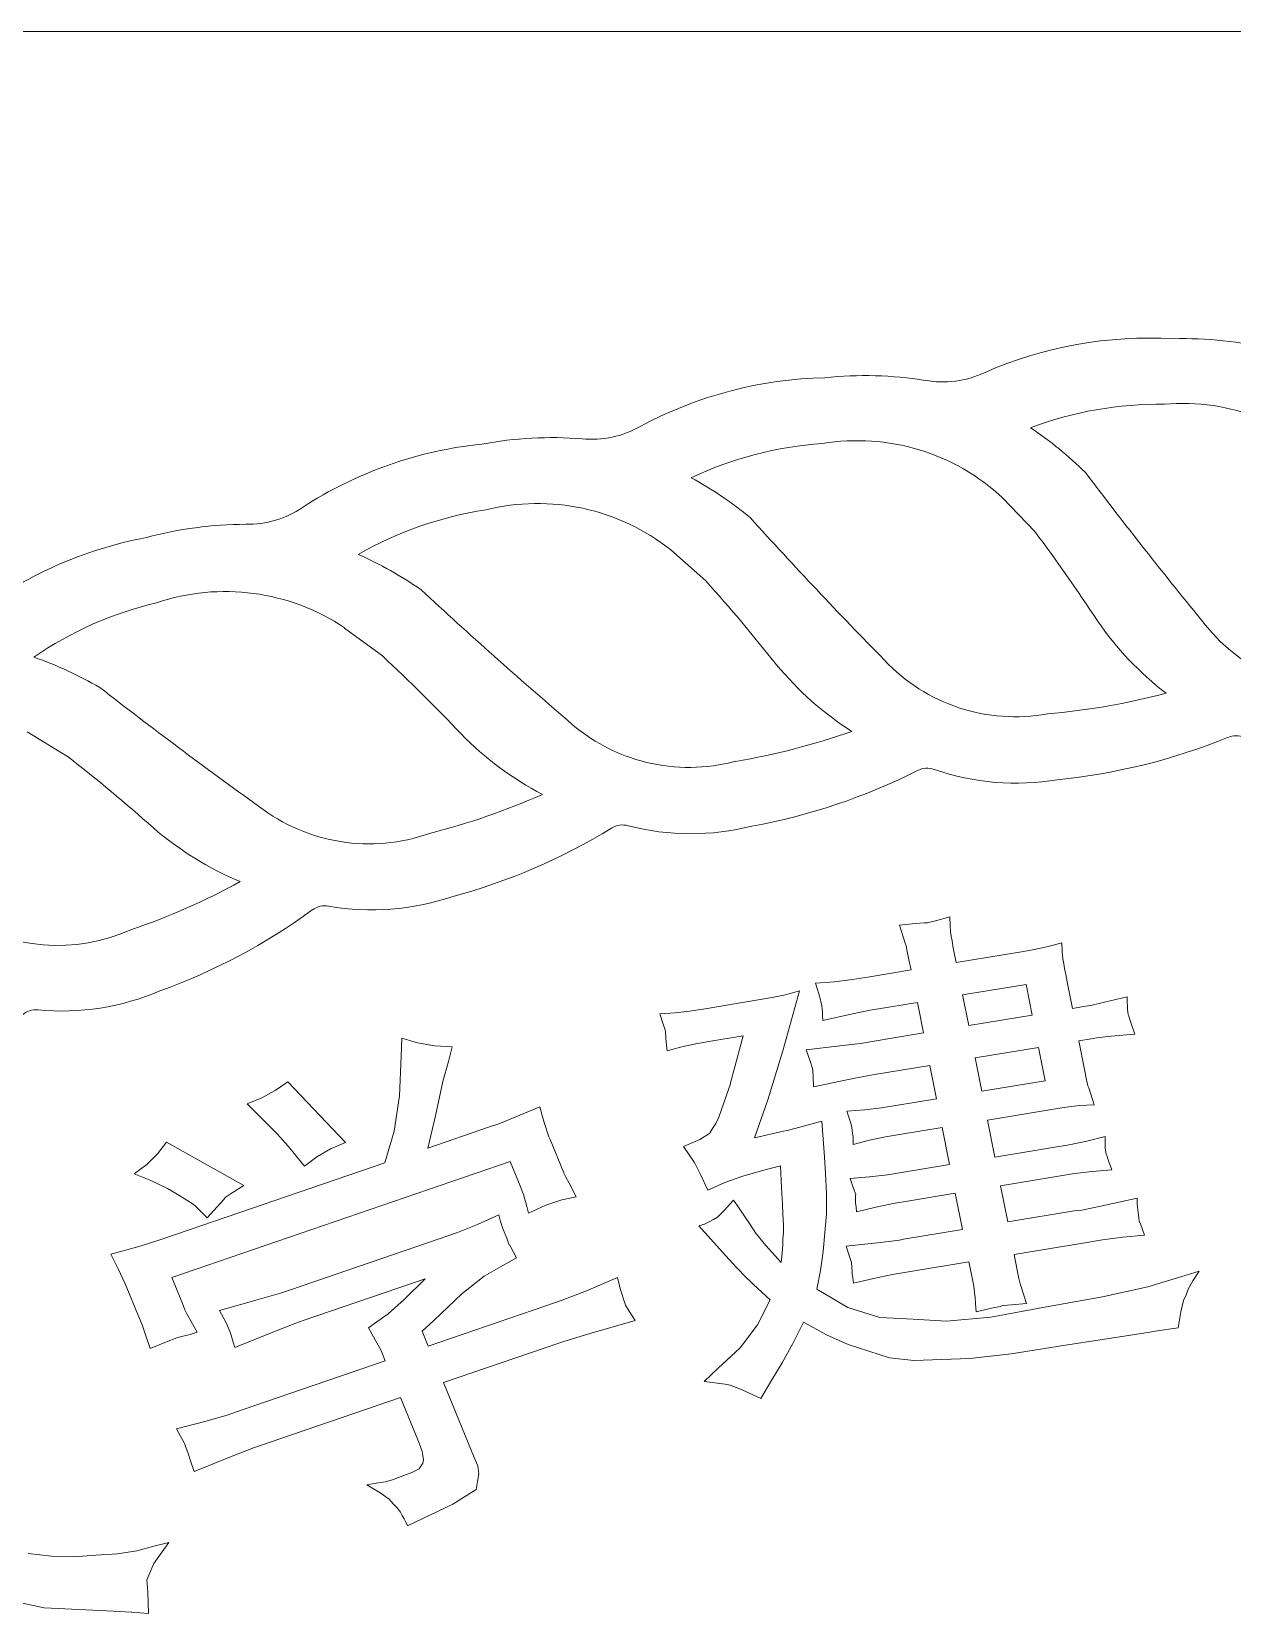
# Model space of a CAD drawing. Header units: millimetres. Extents: x 5 to 599, y 5 to 425.
# Drawn here: x 562.045 to 565.404, y 260.44 to 264.866 of the extents above; entities that cross this region are included whole.
import ezdxf

# ---------------------------------------------------------------- set-up
doc = ezdxf.new("R2010")
doc.units = ezdxf.units.MM
doc.linetypes.add('XKITLINE00', pattern=[0])
doc.layers.add('OtherObjectType', color=1, linetype='Continuous', lineweight=0)

# ---------------------------------------------------------------- blocks, each defined once
blk = doc.blocks.new('*A3')
at = {"layer": 'OtherObjectType', "color": 7, "linetype": 'XKITLINE00', "lineweight": 0}
blk.add_line((539.9, 264.8665), (593.9691, 264.8665), dxfattribs=at)
at = {"layer": 'OtherObjectType', "color": 6, "linetype": 'XKITLINE00', "lineweight": 0}
for p, q in [((564.7624, 263.5611), (564.8518, 263.4672)), ((563.8329, 263.416), (563.9309, 263.3296)), ((562.9207, 263.1975), (563.0267, 263.1193)), ((562.0329, 262.9074), (562.1459, 262.8379)), ((564.473, 262.3663), (564.5173, 262.3701)), ((564.4888, 262.3154), (564.473, 262.3663)), ((564.473, 262.3663), (564.473, 262.3663)), ((564.5173, 262.3701), (564.5421, 262.3721)), ((564.5421, 262.3721), (564.5467, 262.3725)), ((564.5467, 262.3725), (564.5511, 262.3727)), ((564.5511, 262.3727), (564.5734, 262.3784)), ((564.5734, 262.3784), (564.6136, 262.3896)), ((564.6136, 262.3896), (564.6144, 262.3657)), ((564.6144, 262.3657), (564.616, 262.3473)), ((564.616, 262.3473), (564.618, 262.3347)), ((564.618, 262.3347), (564.62, 262.3221)), ((564.62, 262.3221), (564.6226, 262.3067)), ((564.4914, 262.3078), (564.4888, 262.3154)), ((564.4888, 262.3154), (564.4888, 262.3154)), ((564.4948, 262.2923), (564.4914, 262.3078)), ((564.4995, 262.269), (564.4948, 262.2923)), ((564.6226, 262.3067), (564.6262, 262.2886)), ((564.6262, 262.2886), (564.6262, 262.2886)), ((564.6262, 262.2886), (564.6318, 262.2614)), ((564.6318, 262.2614), (564.814, 262.2914)), ((564.814, 262.2914), (564.851, 262.2974)), ((564.814, 262.2914), (564.814, 262.2914)), ((564.851, 262.2974), (564.8888, 262.306)), ((564.8888, 262.306), (564.9275, 262.3168)), ((564.9275, 262.3168), (564.9285, 262.2915)), ((564.9285, 262.2915), (564.9301, 262.272)), ((564.39, 262.2215), (564.5053, 262.2405)), ((564.5053, 262.2405), (564.4995, 262.269)), ((564.4995, 262.269), (564.4995, 262.269)), ((564.5053, 262.2405), (564.5053, 262.2405)), ((564.5053, 262.2405), (564.5053, 262.2405)), ((564.6318, 262.2614), (564.6318, 262.2614)), ((564.6318, 262.2614), (564.6318, 262.2614)), ((564.9301, 262.272), (564.9325, 262.2581)), ((564.9325, 262.2581), (564.9348, 262.2444)), ((564.9348, 262.2444), (564.938, 262.2275)), ((564.2381, 262.2031), (564.2912, 262.2073)), ((564.247, 262.174), (564.2381, 262.2031)), ((564.2912, 262.2073), (564.3416, 262.2134)), ((564.3416, 262.2134), (564.39, 262.2215)), ((564.39, 262.2215), (564.39, 262.2215)), ((564.8275, 262.1998), (564.6497, 262.1706)), ((564.8444, 262.1143), (564.8275, 262.1998)), ((564.938, 262.2275), (564.942, 262.2071)), ((564.942, 262.2071), (564.942, 262.2071)), ((564.942, 262.2071), (564.9569, 262.1328)), ((563.9236, 262.1311), (564.0829, 262.1574)), ((564.0829, 262.1574), (564.1168, 262.1631)), ((564.0829, 262.1574), (564.0829, 262.1574)), ((564.1168, 262.1631), (564.154, 262.1713)), ((564.1937, 262.1824), (564.1469, 262.014)), ((564.154, 262.1713), (564.1937, 262.1824)), ((564.252, 262.1567), (564.247, 262.174)), ((564.2534, 262.1513), (564.252, 262.1567)), ((564.255, 262.1459), (564.2534, 262.1513)), ((564.2562, 262.1394), (564.255, 262.1459)), ((564.5234, 262.1498), (564.4083, 262.1307)), ((564.54, 262.0641), (564.5234, 262.1498)), ((564.5234, 262.1498), (564.5234, 262.1498)), ((564.5234, 262.1498), (564.5234, 262.1498)), ((564.6497, 262.1706), (564.6666, 262.085)), ((565.0079, 262.1413), (565.0466, 262.15)), ((565.0466, 262.15), (565.1103, 262.165)), ((565.1103, 262.165), (565.1101, 262.1505)), ((565.1101, 262.1505), (565.1105, 262.1393)), ((563.8028, 262.1178), (563.8452, 262.1205)), ((563.8123, 262.0892), (563.8028, 262.1178)), ((563.8452, 262.1205), (563.8856, 262.1249)), ((563.8856, 262.1249), (563.9236, 262.1311)), ((563.9236, 262.1311), (563.9236, 262.1311)), ((564.2566, 262.1316), (564.2562, 262.1394)), ((564.2572, 262.1238), (564.2566, 262.1316)), ((564.2578, 262.113), (564.2572, 262.1238)), ((564.2586, 262.0994), (564.2578, 262.113)), ((564.3412, 262.1174), (564.2586, 262.0994)), ((564.3908, 262.1279), (564.3412, 262.1174)), ((564.4083, 262.1307), (564.3908, 262.1279)), ((564.4083, 262.1307), (564.4083, 262.1307)), ((564.6666, 262.085), (564.8444, 262.1143)), ((564.9569, 262.1328), (564.9936, 262.139)), ((564.9569, 262.1328), (564.9569, 262.1328)), ((564.9569, 262.1328), (564.9569, 262.1328)), ((564.9936, 262.139), (565.0079, 262.1413)), ((564.9936, 262.139), (564.9936, 262.139)), ((565.1105, 262.1393), (565.1111, 262.1309)), ((565.1111, 262.1309), (565.1119, 262.1224)), ((565.1119, 262.1224), (565.1129, 262.1162)), ((565.1129, 262.1162), (565.1143, 262.1119)), ((565.1143, 262.1119), (565.1155, 262.1077)), ((565.1155, 262.1077), (565.121, 262.0908)), ((563.8175, 262.0726), (563.8123, 262.0892)), ((563.8181, 262.0674), (563.8175, 262.0726)), ((563.8185, 262.0624), (563.8181, 262.0674)), ((563.8191, 262.0561), (563.8185, 262.0624)), ((563.8195, 262.0486), (563.8191, 262.0561)), ((564.0354, 262.0558), (563.94, 262.0401)), ((564.0123, 261.9691), (564.0354, 262.0558)), ((564.0354, 262.0558), (564.0354, 262.0558)), ((564.3852, 262.0386), (564.54, 262.0641)), ((564.54, 262.0641), (564.54, 262.0641)), ((564.54, 262.0641), (564.54, 262.0641)), ((565.0655, 262.0548), (565.0247, 262.0503)), ((565.131, 262.0611), (565.0655, 262.0548)), ((565.121, 262.0908), (565.131, 262.0611)), ((563.0787, 261.9979), (563.0807, 262.0492)), ((563.0807, 262.0492), (563.0807, 262.0492)), ((563.0807, 262.0492), (563.1249, 262.0363)), ((563.1249, 262.0363), (563.1719, 262.0285)), ((563.1719, 262.0285), (563.2215, 262.0257)), ((563.2215, 262.0257), (563.2109, 261.9842)), ((563.2215, 262.0257), (563.2215, 262.0257)), ((563.8199, 262.0408), (563.8195, 262.0486)), ((563.8213, 262.0294), (563.8199, 262.0408)), ((563.8235, 262.0142), (563.8213, 262.0294)), ((563.8641, 262.0254), (563.8235, 262.0142)), ((563.9033, 262.034), (563.8641, 262.0254)), ((563.94, 262.0401), (563.9033, 262.034)), ((563.94, 262.0401), (563.94, 262.0401)), ((564.1469, 262.014), (564.1045, 261.8767)), ((564.212, 262.0166), (564.3066, 262.0278)), ((564.2227, 261.9849), (564.212, 262.0166)), ((564.212, 262.0166), (564.212, 262.0166)), ((564.3066, 262.0278), (564.3643, 262.0351)), ((564.3643, 262.0351), (564.3852, 262.0386)), ((564.3852, 262.0386), (564.3852, 262.0386)), ((564.8624, 262.0236), (564.6845, 261.9943)), ((564.8809, 261.9302), (564.8624, 262.0236)), ((565.0089, 262.0478), (564.9747, 262.0421)), ((564.9747, 262.0421), (564.9747, 262.0421)), ((564.9747, 262.0421), (564.9747, 262.0421)), ((564.9747, 262.0421), (564.9906, 261.9617)), ((565.0247, 262.0503), (565.0089, 262.0478)), ((565.0089, 262.0478), (565.0089, 262.0478)), ((563.0743, 261.8886), (563.0787, 261.9979)), ((563.0787, 261.9979), (563.0787, 261.9979)), ((563.2109, 261.9842), (563.1954, 261.9282)), ((563.2109, 261.9842), (563.2109, 261.9842)), ((563.2109, 261.9842), (563.2109, 261.9842)), ((564.0007, 261.9243), (564.0123, 261.9691)), ((564.2295, 261.9647), (564.2227, 261.9849)), ((564.2227, 261.9849), (564.2227, 261.9849)), ((564.2227, 261.9849), (564.2227, 261.9849)), ((564.5583, 261.9733), (564.403, 261.9479)), ((564.5768, 261.88), (564.5583, 261.9733)), ((564.5583, 261.9733), (564.5583, 261.9733)), ((564.5583, 261.9733), (564.5583, 261.9733)), ((564.6845, 261.9943), (564.7034, 261.9009)), ((562.7268, 261.903), (562.7621, 261.9274)), ((562.7621, 261.9274), (562.7621, 261.9274)), ((562.7621, 261.9274), (562.923, 261.7574)), ((563.1954, 261.9282), (563.1747, 261.8324)), ((563.1954, 261.9282), (563.1954, 261.9282)), ((563.1954, 261.9282), (563.1954, 261.9282)), ((564.0003, 261.9214), (564.0007, 261.9243)), ((564.2309, 261.9578), (564.2295, 261.9647)), ((564.2295, 261.9647), (564.2295, 261.9647)), ((564.2319, 261.9405), (564.2309, 261.9578)), ((564.2323, 261.913), (564.2319, 261.9405)), ((564.3255, 261.9328), (564.2323, 261.913)), ((564.3824, 261.9443), (564.3255, 261.9328)), ((564.403, 261.9479), (564.3824, 261.9443)), ((564.403, 261.9479), (564.403, 261.9479)), ((564.7034, 261.9009), (564.8809, 261.9302)), ((564.9906, 261.9617), (564.9906, 261.9617)), ((564.9906, 261.9617), (564.9964, 261.9333)), ((564.9964, 261.9333), (565.0002, 261.9159)), ((562.6482, 261.8658), (562.689, 261.8826)), ((562.689, 261.8826), (562.7268, 261.903)), ((563.0592, 261.7895), (563.0743, 261.8886)), ((563.9748, 261.8504), (564.0003, 261.9214)), ((564.0003, 261.9214), (564.0003, 261.9214)), ((564.4631, 261.8613), (564.5768, 261.88)), ((564.5768, 261.88), (564.5768, 261.88)), ((564.5768, 261.88), (564.5768, 261.88)), ((565.0002, 261.9159), (565.0023, 261.9102)), ((565.0023, 261.9102), (565.0023, 261.9102)), ((565.0023, 261.9102), (565.0175, 261.8631)), ((562.6671, 261.847), (562.6482, 261.8658)), ((562.6482, 261.8658), (562.6482, 261.8658)), ((562.733, 261.7808), (562.6671, 261.847)), ((562.6671, 261.847), (562.6671, 261.847)), ((562.6671, 261.847), (562.6671, 261.847)), ((563.3993, 261.8291), (563.4668, 261.8579)), ((563.4668, 261.8579), (563.4736, 261.8335)), ((563.4736, 261.8335), (563.4794, 261.8139)), ((563.9674, 261.8286), (563.9748, 261.8504)), ((563.9748, 261.8504), (563.9748, 261.8504)), ((564.1045, 261.8767), (564.067, 261.7704)), ((564.3253, 261.8452), (564.3763, 261.8492)), ((564.3335, 261.8229), (564.3253, 261.8452)), ((564.3763, 261.8492), (564.4221, 261.8546)), ((564.4221, 261.8546), (564.4631, 261.8613)), ((564.4631, 261.8613), (564.4631, 261.8613)), ((564.9042, 261.8511), (564.7192, 261.8206)), ((564.9392, 261.8569), (564.9042, 261.8511)), ((564.9042, 261.8511), (564.9042, 261.8511)), ((564.9771, 261.8609), (564.9392, 261.8569)), ((565.0175, 261.8631), (564.9771, 261.8609)), ((565.0175, 261.8631), (565.0175, 261.8631)), ((563.0329, 261.7008), (563.0592, 261.7895)), ((563.1747, 261.8324), (563.1534, 261.742)), ((563.1534, 261.742), (563.3264, 261.8014)), ((563.1747, 261.8324), (563.1747, 261.8324)), ((563.1747, 261.8324), (563.1747, 261.8324)), ((563.3264, 261.8014), (563.3525, 261.8103)), ((563.3264, 261.8014), (563.3264, 261.8014)), ((563.3525, 261.8103), (563.3993, 261.8291)), ((563.4794, 261.8139), (563.4839, 261.7992)), ((563.4839, 261.7992), (563.4885, 261.7843)), ((563.9412, 261.7828), (563.9501, 261.7968)), ((563.9501, 261.7968), (563.9591, 261.8107)), ((563.9591, 261.8107), (563.9674, 261.8286)), ((564.067, 261.7704), (564.1483, 261.7893)), ((564.1483, 261.7893), (564.1588, 261.791)), ((564.1483, 261.7893), (564.1483, 261.7893)), ((564.1588, 261.791), (564.1947, 261.8004)), ((564.1947, 261.8004), (564.2558, 261.8178)), ((564.2558, 261.8178), (564.2586, 261.7789)), ((564.3382, 261.8076), (564.3335, 261.8229)), ((564.3394, 261.7993), (564.3382, 261.8076)), ((564.3406, 261.7911), (564.3394, 261.7993)), ((564.3416, 261.784), (564.3406, 261.7911)), ((564.5927, 261.7996), (564.479, 261.7809)), ((564.6132, 261.6959), (564.5927, 261.7996)), ((564.5927, 261.7996), (564.5927, 261.7996)), ((564.5927, 261.7996), (564.5927, 261.7996)), ((564.7192, 261.8206), (564.7192, 261.8206)), ((564.7192, 261.8206), (564.7192, 261.8206)), ((564.7192, 261.8206), (564.7397, 261.7169)), ((562.3969, 261.7257), (562.4226, 261.7589)), ((562.4226, 261.7589), (562.4226, 261.7589)), ((562.4226, 261.7589), (562.6392, 261.6375)), ((562.7462, 261.7658), (562.733, 261.7808)), ((562.733, 261.7808), (562.733, 261.7808)), ((562.7633, 261.7462), (562.7462, 261.7658)), ((562.7834, 261.722), (562.7633, 261.7462)), ((562.923, 261.7574), (562.8808, 261.7401)), ((562.923, 261.7574), (562.923, 261.7574)), ((563.4885, 261.7843), (563.4921, 261.7732)), ((563.4921, 261.7732), (563.4955, 261.7656)), ((563.4955, 261.7656), (563.4955, 261.7656)), ((563.4955, 261.7656), (563.5339, 261.6727)), ((563.8691, 261.746), (563.9143, 261.7658)), ((563.8985, 261.7025), (563.8691, 261.746)), ((563.8691, 261.746), (563.8691, 261.746)), ((563.9143, 261.7658), (563.9412, 261.7828)), ((564.067, 261.7704), (564.067, 261.7704)), ((564.2586, 261.7789), (564.262, 261.7305)), ((564.3424, 261.7778), (564.3416, 261.784)), ((564.343, 261.7717), (564.3424, 261.7778)), ((564.3436, 261.763), (564.343, 261.7717)), ((564.3438, 261.7519), (564.3436, 261.763)), ((564.3892, 261.7639), (564.3438, 261.7519)), ((564.4342, 261.7736), (564.3892, 261.7639)), ((564.479, 261.7809), (564.4342, 261.7736)), ((564.479, 261.7809), (564.479, 261.7809)), ((564.9018, 261.7436), (564.9482, 261.7512)), ((564.9482, 261.7512), (564.9972, 261.7614)), ((564.9972, 261.7614), (565.0485, 261.7744)), ((565.0485, 261.7744), (565.0483, 261.7602)), ((565.0483, 261.7602), (565.0485, 261.7497)), ((565.0485, 261.7497), (565.0487, 261.7427)), ((562.367, 261.6962), (562.3969, 261.7257)), ((562.4176, 261.4898), (563.0329, 261.7008)), ((563.3836, 261.7041), (562.4371, 261.3795)), ((562.8083, 261.6913), (562.7834, 261.722)), ((562.7834, 261.722), (562.7834, 261.722)), ((562.8427, 261.718), (562.8083, 261.6913)), ((562.8808, 261.7401), (562.8427, 261.718)), ((563.0329, 261.7008), (563.0329, 261.7008)), ((563.1534, 261.742), (563.1534, 261.742)), ((563.1534, 261.742), (563.1534, 261.742)), ((563.4133, 261.6314), (563.3836, 261.7041)), ((563.3836, 261.7041), (563.3836, 261.7041)), ((563.3836, 261.7041), (563.3836, 261.7041)), ((563.9027, 261.6961), (563.8985, 261.7025)), ((563.8985, 261.7025), (563.8985, 261.7025)), ((564.262, 261.7305), (564.2656, 261.6721)), ((564.7397, 261.7169), (564.9018, 261.7436)), ((564.7397, 261.7169), (564.7397, 261.7169)), ((564.7397, 261.7169), (564.7397, 261.7169)), ((564.9018, 261.7436), (564.9018, 261.7436)), ((565.0487, 261.7427), (565.0493, 261.7358)), ((565.0493, 261.7358), (565.0501, 261.73)), ((565.0501, 261.73), (565.0517, 261.7254)), ((565.0517, 261.7254), (565.0531, 261.7209)), ((565.0531, 261.7209), (565.0581, 261.7061)), ((565.0581, 261.7061), (565.0667, 261.6811)), ((562.3324, 261.6702), (562.367, 261.6962)), ((562.379, 261.651), (562.3324, 261.6702)), ((562.3324, 261.6702), (562.3324, 261.6702)), ((562.8083, 261.6913), (562.8083, 261.6913)), ((563.5339, 261.6727), (563.5339, 261.6727)), ((563.5339, 261.6727), (563.5343, 261.6718)), ((563.5343, 261.6718), (563.5391, 261.6622)), ((563.5391, 261.6622), (563.5485, 261.644)), ((563.9155, 261.6701), (563.9027, 261.6961)), ((563.9372, 261.6246), (563.9155, 261.6701)), ((564.0348, 261.6639), (563.9842, 261.6457)), ((564.0895, 261.6792), (564.0348, 261.6639)), ((564.1397, 261.6928), (564.0895, 261.6792)), ((564.0895, 261.6792), (564.0895, 261.6792)), ((564.1431, 261.6308), (564.1397, 261.6928)), ((564.1397, 261.6928), (564.1397, 261.6928)), ((564.2656, 261.6721), (564.2693, 261.6138)), ((564.3347, 261.6566), (564.3894, 261.6612)), ((564.3446, 261.6293), (564.3347, 261.6566)), ((564.3347, 261.6566), (564.3347, 261.6566)), ((564.3894, 261.6612), (564.4394, 261.6673)), ((564.4394, 261.6673), (564.484, 261.6746)), ((564.484, 261.6746), (564.6132, 261.6959)), ((564.484, 261.6746), (564.484, 261.6746)), ((564.6132, 261.6959), (564.6132, 261.6959)), ((564.6132, 261.6959), (564.6132, 261.6959)), ((564.9175, 261.6631), (564.7556, 261.6364)), ((564.9623, 261.6705), (564.9175, 261.6631)), ((564.9175, 261.6631), (564.9175, 261.6631)), ((565.0119, 261.6765), (564.9623, 261.6705)), ((565.0667, 261.6811), (565.0119, 261.6765)), ((562.4003, 261.6414), (562.379, 261.651)), ((562.379, 261.651), (562.379, 261.651)), ((562.4248, 261.6286), (562.4003, 261.6414)), ((562.4518, 261.6126), (562.4248, 261.6286)), ((562.4791, 261.5966), (562.4518, 261.6126)), ((562.6058, 261.6165), (562.5868, 261.6035)), ((562.6392, 261.6375), (562.6058, 261.6165)), ((562.6392, 261.6375), (562.6392, 261.6375)), ((563.4176, 261.6215), (563.4133, 261.6314)), ((563.4133, 261.6314), (563.4133, 261.6314)), ((563.421, 261.6118), (563.4176, 261.6215)), ((563.5485, 261.644), (563.5485, 261.644)), ((563.5485, 261.644), (563.5688, 261.606)), ((563.9842, 261.6457), (563.9372, 261.6246)), ((564.1457, 261.5856), (564.1431, 261.6308)), ((564.2693, 261.6138), (564.2689, 261.5582)), ((564.351, 261.6118), (564.3446, 261.6293)), ((564.3446, 261.6293), (564.3446, 261.6293)), ((564.3446, 261.6293), (564.3446, 261.6293)), ((564.6292, 261.6156), (564.5013, 261.5945)), ((564.6491, 261.5145), (564.6292, 261.6156)), ((564.6292, 261.6156), (564.6292, 261.6156)), ((564.6292, 261.6156), (564.6292, 261.6156)), ((564.7556, 261.6364), (564.7556, 261.6364)), ((564.7556, 261.6364), (564.7556, 261.6364)), ((564.7556, 261.6364), (564.7759, 261.5353)), ((562.4966, 261.5853), (562.4791, 261.5966)), ((562.5044, 261.5786), (562.4966, 261.5853)), ((562.5361, 261.5472), (562.5044, 261.5786)), ((562.5044, 261.5786), (562.5044, 261.5786)), ((562.5827, 261.5985), (562.5361, 261.5472)), ((562.5868, 261.6035), (562.5827, 261.5985)), ((562.5827, 261.5985), (562.5827, 261.5985)), ((563.4242, 261.6019), (563.421, 261.6118)), ((563.427, 261.5922), (563.4242, 261.6019)), ((563.4306, 261.5782), (563.427, 261.5922)), ((563.435, 261.56), (563.4306, 261.5782)), ((563.4834, 261.5823), (563.435, 261.56)), ((563.5282, 261.5975), (563.4834, 261.5823)), ((563.5688, 261.606), (563.5282, 261.5975)), ((563.5688, 261.606), (563.5688, 261.606)), ((563.9826, 261.5669), (564.0091, 261.5963)), ((564.0091, 261.5963), (564.0242, 261.5738)), ((564.0242, 261.5738), (564.0397, 261.5511)), ((564.1467, 261.5567), (564.1457, 261.5856)), ((564.3502, 261.6038), (564.3504, 261.6091)), ((564.3502, 261.596), (564.3502, 261.6038)), ((564.3504, 261.588), (564.3502, 261.596)), ((564.3504, 261.6091), (564.351, 261.6118)), ((564.3514, 261.5772), (564.3504, 261.588)), ((564.351, 261.6118), (564.351, 261.6118)), ((564.3532, 261.5634), (564.3514, 261.5772)), ((564.4065, 261.5766), (564.3532, 261.5634)), ((564.4557, 261.5869), (564.4065, 261.5766)), ((564.5013, 261.5945), (564.4557, 261.5869)), ((564.5013, 261.5945), (564.5013, 261.5945)), ((564.9677, 261.567), (564.983, 261.5685)), ((564.983, 261.5685), (565.04, 261.5802)), ((565.04, 261.5802), (565.1384, 261.6019)), ((565.1384, 261.6019), (565.1384, 261.5872)), ((565.1384, 261.5872), (565.1386, 261.5764)), ((565.1386, 261.5764), (565.1396, 261.5692)), ((565.1396, 261.5692), (565.1405, 261.5619)), ((562.5361, 261.5472), (562.5361, 261.5472)), ((562.5361, 261.5472), (562.5361, 261.5472)), ((563.2368, 261.506), (563.2922, 261.5284)), ((563.2922, 261.5284), (563.3521, 261.5554)), ((563.3521, 261.5554), (563.3567, 261.5366)), ((563.3567, 261.5366), (563.3611, 261.5227)), ((563.9119, 261.5241), (563.9274, 261.5292)), ((563.9782, 261.451), (563.9119, 261.5241)), ((563.9274, 261.5292), (563.9408, 261.5352)), ((563.9408, 261.5352), (563.9523, 261.5421)), ((563.9523, 261.5421), (563.9637, 261.5489)), ((563.9637, 261.5489), (563.9826, 261.5669)), ((564.0397, 261.5511), (564.0549, 261.5282)), ((564.0549, 261.5282), (564.0702, 261.5053)), ((564.1481, 261.528), (564.1467, 261.5567)), ((564.1483, 261.5051), (564.1481, 261.528)), ((564.2689, 261.5582), (564.2642, 261.5052)), ((564.7759, 261.5353), (564.9677, 261.567)), ((564.7759, 261.5353), (564.7759, 261.5353)), ((564.7759, 261.5353), (564.7759, 261.5353)), ((564.9677, 261.567), (564.9677, 261.567)), ((565.1405, 261.5619), (565.1417, 261.5542)), ((565.1417, 261.5542), (565.1427, 261.5463)), ((565.1427, 261.5463), (565.1439, 261.5381)), ((565.1439, 261.5381), (565.1449, 261.5338)), ((565.1449, 261.5338), (565.1463, 261.5331)), ((565.1463, 261.5331), (565.1463, 261.5331)), ((565.1463, 261.5331), (565.1589, 261.4981)), ((562.3419, 261.4661), (562.3925, 261.4811)), ((562.3925, 261.4811), (562.4176, 261.4898)), ((562.4176, 261.4898), (562.4176, 261.4898)), ((562.7689, 261.3456), (563.1854, 261.4884)), ((563.1854, 261.4884), (563.2368, 261.506)), ((563.1854, 261.4884), (563.1854, 261.4884)), ((563.3611, 261.5227), (563.3647, 261.5138)), ((563.3647, 261.5138), (563.3647, 261.5138)), ((563.3647, 261.5138), (563.3748, 261.4896)), ((563.3748, 261.4896), (563.3748, 261.4896)), ((563.3748, 261.4896), (563.3792, 261.4763)), ((564.0702, 261.5053), (564.0993, 261.4698)), ((564.1463, 261.4708), (564.1471, 261.4879)), ((564.1471, 261.4879), (564.1483, 261.5051)), ((564.2642, 261.5052), (564.2596, 261.4522)), ((564.4197, 261.4779), (564.4732, 261.4845)), ((564.4732, 261.4845), (564.4844, 261.4873)), ((564.4844, 261.4873), (564.6491, 261.5145)), ((564.4844, 261.4873), (564.4844, 261.4873)), ((564.6491, 261.5145), (564.6491, 261.5145)), ((564.6491, 261.5145), (564.6491, 261.5145)), ((565.0406, 261.4854), (564.9858, 261.4763)), ((565.0983, 261.4925), (565.0406, 261.4854)), ((565.1589, 261.4981), (565.0983, 261.4925)), ((565.1589, 261.4981), (565.1589, 261.4981)), ((562.2664, 261.4449), (562.3419, 261.4661)), ((562.2873, 261.4041), (562.2664, 261.4449)), ((563.4017, 261.435), (563.3565, 261.4098)), ((563.3792, 261.4763), (563.3818, 261.4698)), ((563.3818, 261.4698), (563.3828, 261.4701)), ((563.3828, 261.4701), (563.3828, 261.4701)), ((563.3828, 261.4701), (563.4017, 261.435)), ((563.4017, 261.435), (563.4017, 261.435)), ((563.4017, 261.435), (563.4017, 261.435)), ((564.0164, 261.4092), (563.9782, 261.451)), ((564.0993, 261.4698), (564.1421, 261.4214)), ((564.1421, 261.4214), (564.1445, 261.4486)), ((564.1445, 261.4486), (564.1463, 261.4708)), ((564.2596, 261.4522), (564.2522, 261.3994)), ((564.3239, 261.4675), (564.4197, 261.4779)), ((564.3333, 261.4387), (564.3239, 261.4675)), ((564.3384, 261.4221), (564.3333, 261.4387)), ((564.9858, 261.4763), (564.7937, 261.4446)), ((564.7937, 261.4446), (564.7937, 261.4446)), ((564.7937, 261.4446), (564.7937, 261.4446)), ((564.7937, 261.4446), (564.8024, 261.4005)), ((564.9858, 261.4763), (564.9858, 261.4763)), ((562.3007, 261.3765), (562.2873, 261.4041)), ((563.3565, 261.4098), (563.3107, 261.3839)), ((563.3565, 261.4098), (563.3565, 261.4098)), ((564.0262, 261.3983), (564.0164, 261.4092)), ((564.0363, 261.3874), (564.0262, 261.3983)), ((564.2522, 261.3994), (564.2419, 261.3469)), ((564.3388, 261.417), (564.3384, 261.4221)), ((564.3394, 261.4121), (564.3388, 261.417)), ((564.34, 261.4058), (564.3394, 261.4121)), ((564.3404, 261.3981), (564.34, 261.4058)), ((564.341, 261.3903), (564.3404, 261.3981)), ((564.5039, 261.3967), (564.4535, 261.3885)), ((564.6672, 261.4236), (564.5039, 261.3967)), ((564.5039, 261.3967), (564.5039, 261.3967)), ((564.6752, 261.3835), (564.6672, 261.4236)), ((564.6672, 261.4236), (564.6672, 261.4236)), ((564.6672, 261.4236), (564.6672, 261.4236)), ((564.8024, 261.4005), (564.8024, 261.4005)), ((564.8024, 261.4005), (564.807, 261.3771)), ((565.2626, 261.3827), (565.311, 261.3974)), ((565.311, 261.3974), (565.2939, 261.3705)), ((565.311, 261.3974), (565.311, 261.3974)), ((562.3067, 261.3622), (562.3007, 261.3765)), ((562.3467, 261.2654), (562.3067, 261.3622)), ((562.3067, 261.3622), (562.3067, 261.3622)), ((562.4371, 261.3795), (562.4371, 261.3795)), ((562.4371, 261.3795), (562.4371, 261.3795)), ((562.4371, 261.3795), (562.467, 261.3068)), ((563.1464, 261.3765), (562.8045, 261.2593)), ((563.0877, 261.3183), (563.1464, 261.3765)), ((563.1464, 261.3765), (563.1464, 261.3765)), ((563.3107, 261.3839), (563.2486, 261.3338)), ((563.5971, 261.3429), (563.6839, 261.3795)), ((563.6839, 261.3795), (563.6889, 261.3599)), ((563.6889, 261.3599), (563.6926, 261.3458)), ((564.0646, 261.3604), (564.0363, 261.3874)), ((564.1114, 261.3173), (564.0646, 261.3604)), ((564.2419, 261.3469), (564.3285, 261.2959)), ((564.3424, 261.3789), (564.341, 261.3903)), ((564.3444, 261.3637), (564.3424, 261.3789)), ((564.4002, 261.3775), (564.3444, 261.3637)), ((564.4535, 261.3885), (564.4002, 261.3775)), ((564.6788, 261.3645), (564.6752, 261.3835)), ((564.6752, 261.3835), (564.6752, 261.3835)), ((564.6817, 261.3489), (564.6788, 261.3645)), ((564.6831, 261.3366), (564.6817, 261.3489)), ((564.807, 261.3771), (564.8106, 261.3625)), ((564.8106, 261.3625), (564.8126, 261.3566)), ((564.8126, 261.3566), (564.8126, 261.3566)), ((564.8126, 261.3566), (564.8285, 261.3071)), ((565.0414, 261.3253), (565.1676, 261.3536)), ((565.1676, 261.3536), (565.2626, 261.3827)), ((565.2626, 261.3827), (565.2626, 261.3827)), ((565.2819, 261.3486), (565.275, 261.3318)), ((565.2939, 261.3705), (565.2819, 261.3486)), ((562.467, 261.3068), (562.467, 261.3068)), ((562.467, 261.3068), (562.4741, 261.2894)), ((562.5707, 261.2874), (562.6757, 261.3169)), ((562.6757, 261.3169), (562.7418, 261.3362)), ((562.7418, 261.3362), (562.7689, 261.3456)), ((562.7689, 261.3456), (562.7689, 261.3456)), ((563.0425, 261.2781), (563.0877, 261.3183)), ((563.2486, 261.3338), (563.1701, 261.2599)), ((563.4808, 261.2997), (563.5294, 261.3165)), ((563.5294, 261.3165), (563.5971, 261.3429)), ((563.6926, 261.3458), (563.6954, 261.337)), ((563.6954, 261.337), (563.698, 261.3282)), ((563.698, 261.3282), (563.7008, 261.3196)), ((563.7008, 261.3196), (563.7036, 261.311)), ((563.7036, 261.311), (563.7068, 261.3024)), ((563.7068, 261.3024), (563.7167, 261.2853)), ((564.0754, 261.2471), (564.1114, 261.3173)), ((564.6845, 261.3243), (564.6831, 261.3366)), ((564.6861, 261.3068), (564.6845, 261.3243)), ((564.6875, 261.2838), (564.6861, 261.3068)), ((564.7867, 261.3038), (564.7636, 261.3015)), ((564.8285, 261.3071), (564.7867, 261.3038)), ((564.8285, 261.3071), (564.8285, 261.3071)), ((564.8845, 261.2976), (565.0414, 261.3253)), ((565.2678, 261.3151), (565.2606, 261.2842)), ((565.275, 261.3318), (565.2678, 261.3151)), ((562.3539, 261.2474), (562.3467, 261.2654)), ((562.3467, 261.2654), (562.3467, 261.2654)), ((562.4741, 261.2894), (562.4793, 261.2777)), ((562.4793, 261.2777), (562.4829, 261.2715)), ((562.4829, 261.2715), (562.4829, 261.2715)), ((562.4829, 261.2715), (562.5078, 261.2265)), ((562.5886, 261.2549), (562.5707, 261.2874)), ((562.5707, 261.2874), (562.5707, 261.2874)), ((562.8045, 261.2593), (562.7838, 261.2521)), ((562.8045, 261.2593), (562.8045, 261.2593)), ((563.011, 261.2558), (563.0425, 261.2781)), ((563.1701, 261.2599), (563.1377, 261.2294)), ((563.1548, 261.188), (563.4808, 261.2997)), ((563.1701, 261.2599), (563.1701, 261.2599)), ((563.4808, 261.2997), (563.4808, 261.2997)), ((563.7333, 261.2598), (563.604, 261.2219)), ((563.7167, 261.2853), (563.7333, 261.2598)), ((564.3285, 261.2959), (564.4183, 261.2679)), ((564.4183, 261.2679), (564.5111, 261.2628)), ((564.5111, 261.2628), (564.6043, 261.2576)), ((564.6043, 261.2576), (564.7287, 261.2692)), ((564.7309, 261.2937), (564.6875, 261.2838)), ((564.7287, 261.2692), (564.8845, 261.2976)), ((564.755, 261.2991), (564.7309, 261.2937)), ((564.7592, 261.3002), (564.755, 261.2991)), ((564.7636, 261.3015), (564.7592, 261.3002)), ((565.2606, 261.2842), (565.2529, 261.2392)), ((562.364, 261.2194), (562.3539, 261.2474)), ((562.3764, 261.1815), (562.364, 261.2194)), ((562.4618, 261.2136), (562.451, 261.2108)), ((562.4729, 261.2164), (562.4618, 261.2136)), ((562.4883, 261.2207), (562.4729, 261.2164)), ((562.5078, 261.2265), (562.4883, 261.2207)), ((562.5078, 261.2265), (562.5078, 261.2265)), ((562.5956, 261.2376), (562.5886, 261.2549)), ((562.5886, 261.2549), (562.5886, 261.2549)), ((562.5886, 261.2549), (562.5886, 261.2549)), ((562.6012, 261.2245), (562.5956, 261.2376)), ((562.5956, 261.2376), (562.5956, 261.2376)), ((562.6044, 261.2161), (562.6012, 261.2245)), ((562.6056, 261.212), (562.6044, 261.2161)), ((562.7201, 261.227), (562.6133, 261.1837)), ((562.7838, 261.2521), (562.7201, 261.227)), ((562.9871, 261.2391), (563.011, 261.2558)), ((563.0108, 261.1971), (562.9871, 261.2391)), ((562.9871, 261.2391), (562.9871, 261.2391)), ((562.9871, 261.2391), (562.9871, 261.2391)), ((563.011, 261.2558), (563.011, 261.2558)), ((563.1377, 261.2294), (563.1377, 261.2294)), ((563.1377, 261.2294), (563.1377, 261.2294)), ((563.1377, 261.2294), (563.1548, 261.188)), ((563.604, 261.2219), (563.5339, 261.2011)), ((564.027, 261.1833), (564.0754, 261.2471)), ((564.2044, 261.2551), (564.1743, 261.1956)), ((564.2685, 261.2191), (564.2044, 261.2551)), ((564.3293, 261.192), (564.2685, 261.2191)), ((565.0898, 261.2142), (564.9374, 261.1904)), ((565.1734, 261.2273), (565.0898, 261.2142)), ((565.1887, 261.2299), (565.1734, 261.2273)), ((565.2529, 261.2392), (565.1887, 261.2299)), ((565.1887, 261.2299), (565.1887, 261.2299)), ((565.2529, 261.2392), (565.2529, 261.2392)), ((562.4226, 261.2), (562.3764, 261.1815)), ((562.451, 261.2108), (562.4226, 261.2)), ((562.6064, 261.208), (562.6056, 261.212)), ((562.6092, 261.1986), (562.6064, 261.208)), ((562.6133, 261.1837), (562.6092, 261.1986)), ((563.0226, 261.1754), (563.0108, 261.1971)), ((563.0108, 261.1971), (563.0108, 261.1971)), ((563.0108, 261.1971), (563.0108, 261.1971)), ((563.0239, 261.173), (563.0226, 261.1754)), ((563.0226, 261.1754), (563.0226, 261.1754)), ((563.0226, 261.1754), (563.0226, 261.1754)), ((563.0345, 261.1467), (563.0239, 261.173)), ((563.0239, 261.173), (563.0239, 261.173)), ((563.0239, 261.173), (563.0239, 261.173)), ((563.1548, 261.188), (563.1548, 261.188)), ((563.1548, 261.188), (563.1548, 261.188)), ((563.523, 261.1974), (563.197, 261.0856)), ((563.5339, 261.2011), (563.523, 261.1974)), ((563.523, 261.1974), (563.523, 261.1974)), ((563.9659, 261.1259), (564.027, 261.1833)), ((564.1743, 261.1956), (564.1449, 261.1415)), ((564.3874, 261.1734), (564.3293, 261.192)), ((564.4452, 261.1547), (564.3874, 261.1734)), ((564.9374, 261.1904), (564.7851, 261.1666)), ((562.637, 261.0104), (563.0345, 261.1467)), ((563.0345, 261.1467), (563.0345, 261.1467)), ((563.0345, 261.1467), (563.0345, 261.1467)), ((563.9262, 261.0886), (563.9659, 261.1259)), ((563.9659, 261.1259), (563.9659, 261.1259)), ((564.1449, 261.1415), (564.116, 261.0932)), ((564.5133, 261.1471), (564.4452, 261.1547)), ((564.5915, 261.1501), (564.5133, 261.1471)), ((564.6696, 261.1533), (564.5915, 261.1501)), ((564.7851, 261.1666), (564.6696, 261.1533)), ((563.197, 261.0856), (563.197, 261.0856)), ((563.197, 261.0856), (563.197, 261.0856)), ((563.197, 261.0856), (563.2836, 260.876)), ((563.985, 261.081), (563.9262, 261.0886)), ((563.9262, 261.0886), (563.9262, 261.0886)), ((563.9262, 261.0886), (563.9262, 261.0886)), ((563.9991, 261.0788), (563.985, 261.081)), ((563.985, 261.081), (563.985, 261.081)), ((564.116, 261.0932), (564.0853, 261.0412)), ((564.116, 261.0932), (564.116, 261.0932)), ((563.0769, 261.0443), (562.6794, 260.908)), ((563.1152, 260.9506), (563.0769, 261.0443)), ((563.0769, 261.0443), (563.0769, 261.0443)), ((563.0769, 261.0443), (563.0769, 261.0443)), ((564.0326, 261.0655), (563.9991, 261.0788)), ((564.0853, 261.0412), (564.0326, 261.0655)), ((564.0853, 261.0412), (564.0853, 261.0412)), ((562.5299, 260.9768), (562.592, 260.995)), ((562.592, 260.995), (562.637, 261.0104)), ((562.637, 261.0104), (562.637, 261.0104)), ((562.4508, 260.9564), (562.5299, 260.9768)), ((562.4719, 260.9167), (562.4508, 260.9564)), ((562.4508, 260.9564), (562.4508, 260.9564)), ((563.1297, 260.9162), (563.1152, 260.9506)), ((563.1152, 260.9506), (563.1152, 260.9506)), ((562.4733, 260.9134), (562.4719, 260.9167)), ((562.4719, 260.9167), (562.4719, 260.9167)), ((562.4759, 260.907), (562.4733, 260.9134)), ((562.4797, 260.8973), (562.4759, 260.907)), ((562.6794, 260.908), (562.6657, 260.9034)), ((562.6794, 260.908), (562.6794, 260.908)), ((563.1375, 260.893), (563.1297, 260.9162)), ((562.4829, 260.8874), (562.4797, 260.8973)), ((562.4897, 260.8672), (562.4829, 260.8874)), ((562.5002, 260.8369), (562.4897, 260.8672)), ((562.6058, 260.8796), (562.5002, 260.8369)), ((562.6657, 260.9034), (562.6058, 260.8796)), ((563.1343, 260.8523), (563.1394, 260.8601)), ((563.1394, 260.8815), (563.1375, 260.893)), ((563.1412, 260.8699), (563.1394, 260.8815)), ((563.1394, 260.8601), (563.1412, 260.8699)), ((563.2836, 260.876), (563.2836, 260.876)), ((563.2836, 260.876), (563.293, 260.853)), ((563.055, 260.8136), (563.0717, 260.8204)), ((563.0717, 260.8204), (563.1086, 260.8338)), ((563.1086, 260.8338), (563.1293, 260.8445)), ((563.1293, 260.8445), (563.1343, 260.8523)), ((563.296, 260.8306), (563.2922, 260.8086)), ((563.293, 260.853), (563.296, 260.8306)), ((562.9833, 260.7997), (563.009, 260.8044)), ((563.0202, 260.7769), (562.9833, 260.7997)), ((562.9833, 260.7997), (562.9833, 260.7997)), ((563.009, 260.8044), (563.0341, 260.8083)), ((563.009, 260.8044), (563.009, 260.8044)), ((563.0449, 260.7592), (563.0202, 260.7769)), ((563.0341, 260.8083), (563.055, 260.8136)), ((563.2886, 260.7868), (563.2233, 260.7456)), ((563.2922, 260.8086), (563.2886, 260.7868)), ((563.0566, 260.7468), (563.0449, 260.7592)), ((563.0684, 260.7345), (563.0566, 260.7468)), ((563.0769, 260.7235), (563.0684, 260.7345)), ((563.2233, 260.7456), (563.0968, 260.6852)), ((563.0817, 260.7139), (563.0769, 260.7235)), ((563.0869, 260.7043), (563.0817, 260.7139)), ((563.0917, 260.6948), (563.0869, 260.7043)), ((563.0968, 260.6852), (563.0917, 260.6948)), ((562.4289, 260.6383), (562.3867, 260.5794)), ((562.3871, 260.6277), (562.4289, 260.6383)), ((562.4289, 260.6383), (562.4289, 260.6383)), ((562.0356, 260.6076), (562.1004, 260.6001)), ((562.1004, 260.6001), (562.1633, 260.5984)), ((562.1633, 260.5984), (562.2244, 260.6024)), ((562.2244, 260.6024), (562.285, 260.6064)), ((562.285, 260.6064), (562.3393, 260.6149)), ((562.3393, 260.6149), (562.3871, 260.6277)), ((562.3871, 260.6277), (562.3871, 260.6277)), ((562.3867, 260.5794), (562.367, 260.5334)), ((562.367, 260.5334), (562.3698, 260.5)), ((562.0804, 260.4557), (561.9853, 260.476)), ((562.3698, 260.5), (562.3698, 260.5)), ((562.3698, 260.5), (562.3724, 260.4399)), ((562.1772, 260.4509), (562.0804, 260.4557)), ((562.2742, 260.4459), (562.1772, 260.4509)), ((562.3236, 260.4436), (562.2742, 260.4459)), ((562.3258, 260.4437), (562.3236, 260.4436)), ((562.3724, 260.4399), (562.3258, 260.4437)), ((562.3258, 260.4437), (562.3258, 260.4437)), ((562.3724, 260.4399), (562.3724, 260.4399)), ((562.3724, 260.4399), (562.3724, 260.4399))]:
    blk.add_line(p, q, dxfattribs=at)
for centre, radius, start, end in [((565.1714, 262.8661), 1.1429, 86.6308, 113.7706), ((565.2655, 262.937), 1.0704, 76.3872, 91.443), ((564.2891, 262.7593), 1.139, 91.2343, 118.3741), ((564.3767, 262.8324), 1.0715, 80.9516, 96.0074), ((564.5944, 264.1604), 0.2742, 259.6656, 295.0932), ((565.264, 263.2346), 0.5915, 42.1831, 94.849), ((565.2022, 262.7933), 1.0307, 89.3458, 110.6187), ((563.6124, 263.9991), 0.2735, 264.2519, 299.6795), ((564.267, 262.8977), 1.0332, 45.3286, 56.3664), ((563.4207, 262.5842), 1.1339, 95.8745, 123.0143), ((563.5012, 262.659), 1.0713, 85.5121, 100.5679), ((564.3283, 262.6889), 1.0272, 93.9478, 115.2208), ((564.3558, 263.1274), 0.5944, 46.8426, 99.5085), ((563.3899, 262.7053), 1.0412, 50.2182, 61.256), ((576.0915, 272.0224), 13.9126, 217.08831, 219.31933), ((562.6495, 263.76), 0.2724, 268.8683, 304.2959), ((563.4681, 262.5167), 1.0227, 98.5861, 119.859), ((563.4611, 262.9492), 0.5968, 51.4608, 104.1267), ((562.6456, 262.418), 1.0697, 90.0803, 105.1361), ((574.4486, 272.9214), 14.0237, 222.17759, 224.4086), ((562.5729, 262.3421), 1.1276, 100.5618, 127.7016), ((560.9278, 260.5319), 4.9004, 33.2317, 36.7974), ((562.5336, 262.445), 1.0487, 55.0352, 66.073), ((562.5865, 262.7012), 0.5984, 56.0484, 108.7143), ((572.7423, 273.6747), 14.1369, 227.1859, 229.41692), ((560.2571, 260.029), 4.9387, 38.3708, 41.9365), ((562.628, 262.278), 1.0171, 103.2709, 124.5438), ((565.7635, 263.7237), 0.8938, 214.4938, 232.4558), ((565.719, 263.5162), 0.4983, 218.3793, 275.6947), ((559.631, 259.4786), 4.9784, 43.4292, 46.9949), ((561.7046, 262.1187), 1.0556, 59.7864, 70.8242), ((564.8243, 263.6678), 0.901, 219.4992, 237.4612), ((564.7966, 263.45), 0.5009, 223.054, 280.3694), ((570.9856, 274.2767), 14.2487, 232.11492, 234.34593), ((564.7185, 264.9096), 1.9596, 274.9256, 284.7919), ((563.8951, 263.5367), 0.9082, 224.4254, 242.3874), ((563.8842, 263.3103), 0.503, 227.6841, 284.9995), ((563.6912, 264.7505), 1.9531, 279.5268, 289.3931), ((565.4143, 262.8375), 0.0583, 65.4401, 113.4757), ((564.7449, 264.4792), 1.7147, 275.6921, 292.1396), ((559.0544, 258.8848), 5.0185, 48.407, 51.9726), ((563.7542, 264.3227), 1.7073, 280.3244, 296.7719), ((564.5506, 262.7469), 0.0583, 70.0012, 118.0368), ((564.7987, 263.4586), 0.6954, 250.8453, 279.6243), ((562.6823, 264.5079), 1.9444, 284.1639, 294.0302), ((562.9889, 263.098), 0.5046, 232.2802, 289.5956), ((562.9827, 263.3314), 0.915, 229.2764, 247.2384), ((562.7815, 264.0859), 1.6982, 285.0019, 301.4494), ((563.6988, 262.5881), 0.0582, 74.5727, 122.6082), ((563.8896, 263.3176), 0.6959, 255.4074, 284.1864), ((561.6997, 264.1837), 1.9338, 288.8474, 298.7136), ((562.8655, 262.3623), 0.058, 79.1658, 127.2014), ((562.9975, 263.1041), 0.6955, 259.9689, 288.7479), ((562.1174, 262.8148), 0.5056, 236.8533, 294.1687), ((561.8341, 263.7707), 1.6876, 289.7342, 306.1816), ((562.1292, 262.8197), 0.6942, 264.5415, 293.3205), ((562.0569, 262.0712), 0.0578, 83.7919, 131.8275)]:
    blk.add_arc(centre, radius, start, end, dxfattribs=at)

msp = doc.modelspace()

# ---------------------------------------------------------------- block references
at = {"lineweight": 0}
msp.add_blockref('*A3', (0, 0), dxfattribs=at)

doc.saveas('drawing.dxf')
